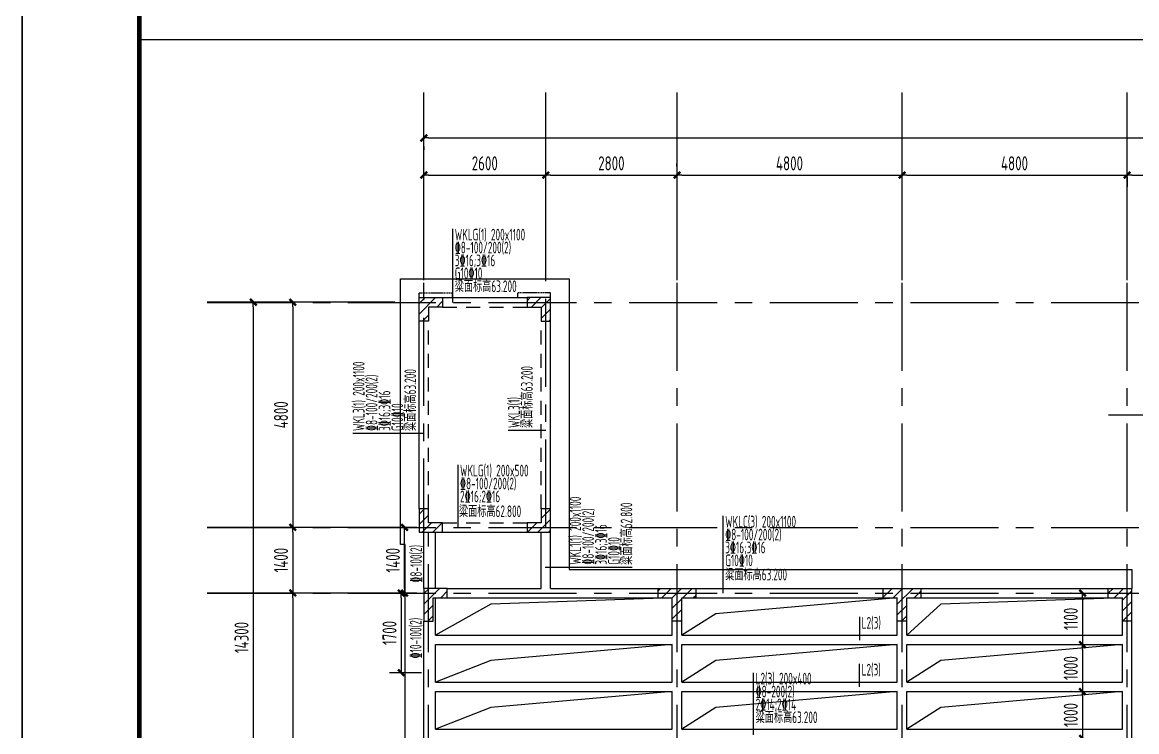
# Model space of a CAD drawing. Extents: x 580289 to 1106878, y -144605 to 78052.
# Drawn here: x 924820 to 948594, y 32931 to 48059 of the extents above; entities that cross this region are included whole.
import ezdxf

# ---------------------------------------------------------------- set-up
doc = ezdxf.new("R2010")
doc.units = 0
doc.header["$LTSCALE"] = 100
for name, pattern in [('3', [5, 3, -2]), ('CENTER', [2, 1.25, -0.25, 0.25, -0.25]), ('DASH', [0.35, 0.25, -0.1])]:
    doc.linetypes.add(name, pattern=pattern)
doc.layers.get('0').update_dxf_attribs({"linetype": 'CONTINUOUS'})
doc.layers.get('Defpoints').update_dxf_attribs({"linetype": 'CONTINUOUS'})
for name, color, linetype in [('AXIS', 3, 'CONTINUOUS'), ('COLU', 7, 'CONTINUOUS'), ('DIM', 3, 'CONTINUOUS'), ('mid', 7, 'CONTINUOUS'), ('PAXIS', 253, 'CENTER'), ('T图框', 7, 'CONTINUOUS'), ('图框', 254, 'CONTINUOUS'), ('垂直标注', 2, 'CONTINUOUS'), ('建筑隐线', 115, 'CONTINUOUS'), ('梁', 4, 'CONTINUOUS'), ('梁虚线', 134, '3'), ('水平标注', 2, 'CONTINUOUS'), ('零厚板', 7, 'CONTINUOUS')]:
    doc.layers.add(name, color=color, linetype=linetype)
doc.styles.get("Standard").update_dxf_attribs({"font": 'tssdeng.shx', "width": 0.7, "bigfont": 'tssdchn.shx'})
doc.styles.add('TSSD_Dimension', font='Tssdeng.shx', dxfattribs={"width": 0.7, "bigfont": 'tssdchn.shx'})
doc.dimstyles.new('TSSD_100_100$0', dxfattribs={"dimtxt": 300, "dimasz": 100, "dimexe": 250, "dimexo": 250, "dimgap": 100, "dimtad": 1, "dimdec": 0, "dimzin": 0, "dimdsep": 46, "dimtxsty": 'TSSD_Dimension', "dimblk": '_TSDBK', "dimblk1": '_TSDBK', "dimblk2": '_TSDBK', "dimsah": 1, "dimcen": 0, "dimclrt": 7, "dimadec": 0, "dimazin": 0, "dimtfac": 1, "dimtdec": 0, "dimtix": 1, "dimtmove": 2, "dimatfit": 3, "dimldrblk": '_TSDBK', "dimfxl": 1, "dimtolj": 1, "dimtzin": 0, "dimarcsym": 0})

# ---------------------------------------------------------------- blocks, each defined once
blk = doc.blocks.new('A$C72C84CBD')
at = {"layer": '图框', "color": 0}
for points in [[(0, 0), (0, 59400), (84100, 59400), (84100, 0)], [(0, 0), (84100, 0), (84100, 59400), (0, 59400)]]:
    blk.add_lwpolyline(points, close=True, dxfattribs=at)
at = {"layer": '图框', "color": 0, "const_width": 100}
blk.add_lwpolyline([(2500, 1000), (83100, 1000), (83100, 58400), (2500, 58400)], close=True, dxfattribs=at)
blk = doc.blocks.new('图框')
at = {"layer": 'T图框', "color": 4}
blk.add_blockref('A$C72C84CBD', (602717, 102744), dxfattribs=at)
blk = doc.blocks.new('_TSDBK')
blk.add_line((-1, 0), (0, 0))
at = {"const_width": 0.5}
blk.add_lwpolyline([(-0.7, -0.7), (0.7, 0.7)], dxfattribs=at)
blk = doc.blocks.new('*D1757')
at = {"layer": 'Defpoints', "color": 0}
for p in [(930589, 42089), (930589, 37289), (930589, 37289)]:
    blk.add_point(p, dxfattribs=at)
at = {"layer": 'DIM', "color": 0, "lineweight": -2}
for p, q in [((930339, 42089), (930339, 42089)), ((930589, 41989), (930589, 37389))]:
    blk.add_line(p, q, dxfattribs=at)
at = {"layer": 'DIM', "color": 0, "lineweight": -2, "xscale": 100, "yscale": 100, "zscale": 100}
for p, rotation in [((930589, 42089), 90), ((930589, 37289), 270)]:
    blk.add_blockref('_TSDBK', p, dxfattribs=dict(at, rotation=rotation))
at = {"layer": 'DIM', "color": 7, "insert": (930339, 39689), "char_height": 300, "attachment_point": 5, "rotation": 90, "style": 'TSSD_Dimension'}
blk.add_mtext('\\A1;4800', dxfattribs=at)
blk = doc.blocks.new('*D1758')
at = {"layer": 'Defpoints', "color": 0}
for p in [(930589, 37289), (930589, 35889), (930589, 35889)]:
    blk.add_point(p, dxfattribs=at)
at = {"layer": 'DIM', "color": 0, "lineweight": -2}
blk.add_line((930589, 37189), (930589, 35989), dxfattribs=at)
at = {"layer": 'DIM', "color": 0, "lineweight": -2, "xscale": 100, "yscale": 100, "zscale": 100}
for p, rotation in [((930589, 37289), 90), ((930589, 35889), 270)]:
    blk.add_blockref('_TSDBK', p, dxfattribs=dict(at, rotation=rotation))
at = {"layer": 'DIM', "color": 7, "insert": (930339, 36589), "char_height": 300, "attachment_point": 5, "rotation": 90, "style": 'TSSD_Dimension'}
blk.add_mtext('\\A1;1400', dxfattribs=at)
blk = doc.blocks.new('*D1759')
at = {"layer": 'Defpoints', "color": 0}
for p in [(930589, 35889), (930589, 27789), (930589, 27789)]:
    blk.add_point(p, dxfattribs=at)
at = {"layer": 'DIM', "color": 0, "lineweight": -2}
for p, q in [((930589, 35789), (930589, 27889)), ((930839, 27789), (930839, 27789))]:
    blk.add_line(p, q, dxfattribs=at)
at = {"layer": 'DIM', "color": 0, "lineweight": -2, "xscale": 100, "yscale": 100, "zscale": 100}
for p, rotation in [((930589, 35889), 90), ((930589, 27789), 270)]:
    blk.add_blockref('_TSDBK', p, dxfattribs=dict(at, rotation=rotation))
at = {"layer": 'DIM', "color": 7, "insert": (930339, 31839), "char_height": 300, "attachment_point": 5, "rotation": 90, "style": 'TSSD_Dimension'}
blk.add_mtext('\\A1;8100', dxfattribs=at)
blk = doc.blocks.new('*D1760')
at = {"layer": 'Defpoints', "color": 0}
for p in [(933387, 44737), (935987, 44801), (935987, 44737)]:
    blk.add_point(p, dxfattribs=at)
at = {"layer": 'DIM', "color": 0, "lineweight": -2}
for p, q in [((933387, 44987), (933387, 45051)), ((935987, 44987), (935987, 45051)), ((933487, 44801), (935887, 44801))]:
    blk.add_line(p, q, dxfattribs=at)
at = {"layer": 'DIM', "color": 0, "lineweight": -2, "xscale": 100, "yscale": 100, "zscale": 100, "rotation": 180}
blk.add_blockref('_TSDBK', (933387, 44801), dxfattribs=at)
at = {"layer": 'DIM', "color": 0, "lineweight": -2, "xscale": 100, "yscale": 100, "zscale": 100}
blk.add_blockref('_TSDBK', (935987, 44801), dxfattribs=at)
at = {"layer": 'DIM', "color": 7, "insert": (934687, 45051), "char_height": 300, "attachment_point": 5, "style": 'TSSD_Dimension'}
blk.add_mtext('\\A1;2600', dxfattribs=at)
blk = doc.blocks.new('*D1761')
at = {"layer": 'Defpoints', "color": 0}
for p in [(935987, 44737), (938787, 44801), (938787, 44737)]:
    blk.add_point(p, dxfattribs=at)
at = {"layer": 'DIM', "color": 0, "lineweight": -2}
for p, q in [((935987, 44987), (935987, 45051)), ((938787, 44987), (938787, 45051)), ((936087, 44801), (938687, 44801))]:
    blk.add_line(p, q, dxfattribs=at)
at = {"layer": 'DIM', "color": 0, "lineweight": -2, "xscale": 100, "yscale": 100, "zscale": 100, "rotation": 180}
blk.add_blockref('_TSDBK', (935987, 44801), dxfattribs=at)
at = {"layer": 'DIM', "color": 0, "lineweight": -2, "xscale": 100, "yscale": 100, "zscale": 100}
blk.add_blockref('_TSDBK', (938787, 44801), dxfattribs=at)
at = {"layer": 'DIM', "color": 7, "insert": (937387, 45051), "char_height": 300, "attachment_point": 5, "style": 'TSSD_Dimension'}
blk.add_mtext('\\A1;2800', dxfattribs=at)
blk = doc.blocks.new('*D1762')
at = {"layer": 'Defpoints', "color": 0}
for p in [(938787, 44737), (943587, 44801), (943587, 44737)]:
    blk.add_point(p, dxfattribs=at)
at = {"layer": 'DIM', "color": 0, "lineweight": -2}
for p, q in [((938787, 44987), (938787, 45051)), ((943587, 44987), (943587, 45051)), ((938887, 44801), (943487, 44801))]:
    blk.add_line(p, q, dxfattribs=at)
at = {"layer": 'DIM', "color": 0, "lineweight": -2, "xscale": 100, "yscale": 100, "zscale": 100, "rotation": 180}
blk.add_blockref('_TSDBK', (938787, 44801), dxfattribs=at)
at = {"layer": 'DIM', "color": 0, "lineweight": -2, "xscale": 100, "yscale": 100, "zscale": 100}
blk.add_blockref('_TSDBK', (943587, 44801), dxfattribs=at)
at = {"layer": 'DIM', "color": 7, "insert": (941187, 45051), "char_height": 300, "attachment_point": 5, "style": 'TSSD_Dimension'}
blk.add_mtext('\\A1;4800', dxfattribs=at)
blk = doc.blocks.new('*D1763')
at = {"layer": 'Defpoints', "color": 0}
for p in [(948387, 45014), (943587, 44737), (948387, 44801)]:
    blk.add_point(p, dxfattribs=at)
at = {"layer": 'DIM', "color": 0, "lineweight": -2}
for p, q in [((943587, 44987), (943587, 45051)), ((943687, 44801), (948287, 44801)), ((948387, 44764), (948387, 44551))]:
    blk.add_line(p, q, dxfattribs=at)
at = {"layer": 'DIM', "color": 0, "lineweight": -2, "xscale": 100, "yscale": 100, "zscale": 100, "rotation": 180}
blk.add_blockref('_TSDBK', (943587, 44801), dxfattribs=at)
at = {"layer": 'DIM', "color": 0, "lineweight": -2, "xscale": 100, "yscale": 100, "zscale": 100}
blk.add_blockref('_TSDBK', (948387, 44801), dxfattribs=at)
at = {"layer": 'DIM', "color": 7, "insert": (945987, 45051), "char_height": 300, "attachment_point": 5, "style": 'TSSD_Dimension'}
blk.add_mtext('\\A1;4800', dxfattribs=at)
blk = doc.blocks.new('*D1764')
at = {"layer": 'Defpoints', "color": 0}
for p in [(948387, 44801), (949637, 44801), (949637, 44801)]:
    blk.add_point(p, dxfattribs=at)
at = {"layer": 'DIM', "color": 0, "lineweight": -2}
for p, q in [((949637, 45051), (949637, 45051)), ((948487, 44801), (949537, 44801))]:
    blk.add_line(p, q, dxfattribs=at)
at = {"layer": 'DIM', "color": 0, "lineweight": -2, "xscale": 100, "yscale": 100, "zscale": 100, "rotation": 180}
blk.add_blockref('_TSDBK', (948387, 44801), dxfattribs=at)
at = {"layer": 'DIM', "color": 0, "lineweight": -2, "xscale": 100, "yscale": 100, "zscale": 100}
blk.add_blockref('_TSDBK', (949637, 44801), dxfattribs=at)
at = {"layer": 'DIM', "color": 7, "insert": (949012, 45051), "char_height": 300, "attachment_point": 5, "style": 'TSSD_Dimension'}
blk.add_mtext('\\A1;1250', dxfattribs=at)
blk = doc.blocks.new('*D1784')
at = {"layer": 'Defpoints', "color": 0}
for p in [(929564, 42089), (929564, 27789), (929748, 27789)]:
    blk.add_point(p, dxfattribs=at)
at = {"layer": 'DIM', "color": 0, "lineweight": -2}
for p, q in [((929814, 42089), (929998, 42089)), ((929748, 41989), (929748, 27889)), ((929814, 27789), (929998, 27789))]:
    blk.add_line(p, q, dxfattribs=at)
at = {"layer": 'DIM', "color": 0, "lineweight": -2, "xscale": 100, "yscale": 100, "zscale": 100}
for p, rotation in [((929748, 42089), 90), ((929748, 27789), 270)]:
    blk.add_blockref('_TSDBK', p, dxfattribs=dict(at, rotation=rotation))
at = {"layer": 'DIM', "color": 7, "insert": (929498, 34939), "char_height": 300, "attachment_point": 5, "rotation": 90, "style": 'TSSD_Dimension'}
blk.add_mtext('\\A1;14300', dxfattribs=at)
blk = doc.blocks.new('*D1785')
at = {"layer": 'Defpoints', "color": 0}
for p in [(933387, 45660), (972987, 45660), (972987, 45592)]:
    blk.add_point(p, dxfattribs=at)
at = {"layer": 'DIM', "color": 0, "lineweight": -2}
for p, q in [((933387, 45410), (933387, 45342)), ((933487, 45592), (972887, 45592)), ((972987, 45410), (972987, 45342))]:
    blk.add_line(p, q, dxfattribs=at)
at = {"layer": 'DIM', "color": 0, "lineweight": -2, "xscale": 100, "yscale": 100, "zscale": 100, "rotation": 180}
blk.add_blockref('_TSDBK', (933387, 45592), dxfattribs=at)
at = {"layer": 'DIM', "color": 0, "lineweight": -2, "xscale": 100, "yscale": 100, "zscale": 100}
blk.add_blockref('_TSDBK', (972987, 45592), dxfattribs=at)
at = {"layer": 'DIM', "color": 7, "insert": (953187, 45842), "char_height": 300, "attachment_point": 5, "style": 'TSSD_Dimension'}
blk.add_mtext('\\A1;39600', dxfattribs=at)
blk = doc.blocks.new('*D1794')
at = {"layer": 'Defpoints', "color": 0}
for p in [(933387, 35887), (932904, 34187), (933587, 34187)]:
    blk.add_point(p, dxfattribs=at)
at = {"layer": 'DIM', "color": 0, "lineweight": -2}
for p, q in [((933137, 35887), (932654, 35887)), ((932904, 35787), (932904, 34287)), ((933337, 34187), (932654, 34187))]:
    blk.add_line(p, q, dxfattribs=at)
at = {"layer": 'DIM', "color": 0, "lineweight": -2, "xscale": 100, "yscale": 100, "zscale": 100}
for p, rotation in [((932904, 35887), 90), ((932904, 34187), 270)]:
    blk.add_blockref('_TSDBK', p, dxfattribs=dict(at, rotation=rotation))
at = {"layer": 'DIM', "color": 7, "insert": (932654, 35037), "char_height": 300, "attachment_point": 5, "rotation": 90, "style": 'TSSD_Dimension'}
blk.add_mtext('\\A1;1700', dxfattribs=at)
blk = doc.blocks.new('*D1797')
at = {"layer": 'Defpoints', "color": 0}
for p in [(947443, 35887), (947437, 34787), (947443, 34787)]:
    blk.add_point(p, dxfattribs=at)
at = {"layer": 'DIM', "color": 0, "lineweight": -2}
for p, q in [((947193, 35887), (947187, 35887)), ((947437, 35787), (947437, 34887)), ((947193, 34787), (947187, 34787))]:
    blk.add_line(p, q, dxfattribs=at)
at = {"layer": 'DIM', "color": 0, "lineweight": -2, "xscale": 100, "yscale": 100, "zscale": 100}
for p, rotation in [((947437, 35887), 90), ((947437, 34787), 270)]:
    blk.add_blockref('_TSDBK', p, dxfattribs=dict(at, rotation=rotation))
at = {"layer": 'DIM', "color": 7, "insert": (947187, 35337), "char_height": 300, "attachment_point": 5, "rotation": 90, "style": 'TSSD_Dimension'}
blk.add_mtext('\\A1;1100', dxfattribs=at)
blk = doc.blocks.new('*D1798')
at = {"layer": 'Defpoints', "color": 0}
for p in [(947443, 34787), (947437, 33787), (947443, 33787)]:
    blk.add_point(p, dxfattribs=at)
at = {"layer": 'DIM', "color": 0, "lineweight": -2}
for p, q in [((947193, 34787), (947187, 34787)), ((947437, 34687), (947437, 33887)), ((947193, 33787), (947187, 33787))]:
    blk.add_line(p, q, dxfattribs=at)
at = {"layer": 'DIM', "color": 0, "lineweight": -2, "xscale": 100, "yscale": 100, "zscale": 100}
for p, rotation in [((947437, 34787), 90), ((947437, 33787), 270)]:
    blk.add_blockref('_TSDBK', p, dxfattribs=dict(at, rotation=rotation))
at = {"layer": 'DIM', "color": 7, "insert": (947187, 34287), "char_height": 300, "attachment_point": 5, "rotation": 90, "style": 'TSSD_Dimension'}
blk.add_mtext('\\A1;1000', dxfattribs=at)
blk = doc.blocks.new('*D1799')
at = {"layer": 'Defpoints', "color": 0}
for p in [(947443, 33787), (947437, 32787), (947443, 32787)]:
    blk.add_point(p, dxfattribs=at)
at = {"layer": 'DIM', "color": 0, "lineweight": -2}
for p, q in [((947193, 33787), (947187, 33787)), ((947437, 33687), (947437, 32887)), ((947193, 32787), (947187, 32787))]:
    blk.add_line(p, q, dxfattribs=at)
at = {"layer": 'DIM', "color": 0, "lineweight": -2, "xscale": 100, "yscale": 100, "zscale": 100}
for p, rotation in [((947437, 33787), 90), ((947437, 32787), 270)]:
    blk.add_blockref('_TSDBK', p, dxfattribs=dict(at, rotation=rotation))
at = {"layer": 'DIM', "color": 7, "insert": (947187, 33287), "char_height": 300, "attachment_point": 5, "rotation": 90, "style": 'TSSD_Dimension'}
blk.add_mtext('\\A1;1000', dxfattribs=at)
blk = doc.blocks.new('*D1815')
at = {"layer": 'Defpoints', "color": 0}
for p in [(932976, 37287), (933487, 37287), (933487, 35887)]:
    blk.add_point(p, dxfattribs=at)
at = {"layer": 'DIM', "color": 0, "lineweight": -2}
for p, q in [((933237, 37287), (932726, 37287)), ((932976, 35987), (932976, 37187)), ((933237, 35887), (932726, 35887))]:
    blk.add_line(p, q, dxfattribs=at)
at = {"layer": 'DIM', "color": 0, "lineweight": -2, "xscale": 100, "yscale": 100, "zscale": 100}
for p, rotation in [((932976, 37287), 90), ((932976, 35887), 270)]:
    blk.add_blockref('_TSDBK', p, dxfattribs=dict(at, rotation=rotation))
at = {"layer": 'DIM', "color": 7, "insert": (932726, 36587), "char_height": 300, "attachment_point": 5, "rotation": 90, "style": 'TSSD_Dimension'}
blk.add_mtext('\\A1;1400', dxfattribs=at)

msp = doc.modelspace()

# ---------------------------------------------------------------- hatches: boundary and pattern name
at = {"layer": 'COLU'}
h = msp.add_hatch(dxfattribs=at)
h.set_pattern_fill('ANSI31', color=256, scale=50, style=0)
h.set_pattern_definition([(45, (824765.89, -9209.69), (-112.2532, 112.2532), [])])
h.paths.add_polyline_path([(933287.2, 41687.2), (933287.2, 42187.2), (933787.2, 42187.2), (933787.2, 41987.2), (933487.2, 41987.2), (933487.2, 41687.2)])
h.paths.add_polyline_path([(933787.2, 27687.2), (933787.2, 28387.2), (933387.2, 28387.2), (933387.2, 27687.2)])
h.paths.add_polyline_path([(973087.2, 41687.2), (973087.2, 42187.2), (972587.2, 42187.2), (972587.2, 41987.2), (972887.2, 41987.2), (972887.2, 41687.2)])
h.paths.add_polyline_path([(973087.2, 37187.2), (973087.2, 37687.2), (972887.2, 37687.2), (972887.2, 37387.2), (972587.2, 37387.2), (972587.2, 37187.2)])
h.paths.add_polyline_path([(972987.2, 35287.2), (972987.2, 35987.2), (972487.2, 35987.2), (972487.2, 35787.2), (972787.2, 35787.2), (972787.2, 35287.2)])
h.paths.add_polyline_path([(972587.2, 28387.2), (972587.2, 27687.2), (972987.2, 27687.2), (972987.2, 28387.2)])
h.paths.add_polyline_path([(970487.2, 41687.2), (970487.2, 41987.2), (970787.2, 41987.2), (970787.2, 42187.2), (970287.2, 42187.2), (970287.2, 41687.2)])
h.paths.add_polyline_path([(970787.2, 37187.2), (970787.2, 37387.2), (970487.2, 37387.2), (970487.2, 37687.2), (970287.2, 37687.2), (970287.2, 37187.2)])
h.paths.add_polyline_path([(953587.2, 27687.2), (953587.2, 27887.2), (953287.2, 27887.2), (953287.2, 28187.2), (953087.2, 28187.2), (953087.2, 27887.2), (952787.2, 27887.2), (952787.2, 27687.2)])
h.paths.add_polyline_path([(936087.2, 41687.2), (936087.2, 42187.2), (935587.2, 42187.2), (935587.2, 41987.2), (935887.2, 41987.2), (935887.2, 41687.2)])
h.paths.add_polyline_path([(936087.2, 37187.2), (936087.2, 37687.2), (935887.2, 37687.2), (935887.2, 37387.2), (935587.2, 37387.2), (935587.2, 37187.2)])
h.paths.add_polyline_path([(933787.2, 37187.2), (933787.2, 37387.2), (933487.2, 37387.2), (933487.2, 37687.2), (933287.2, 37687.2), (933287.2, 37187.2)])
h.paths.add_polyline_path([(933587.2, 35287.2), (933587.2, 35787.2), (933887.2, 35787.2), (933887.2, 35987.2), (933387.2, 35987.2), (933387.2, 35287.2)])
h.paths.add_polyline_path([(967687.2, 35287.2), (967487.2, 35287.2), (967487.2, 35787.2), (967187.2, 35787.2), (967187.2, 35987.2), (967687.2, 35987.2), (967987.2, 35987.2), (967987.2, 35787.2), (967687.2, 35787.2)])
h.paths.add_polyline_path([(962887.2, 35287.2), (962687.2, 35287.2), (962687.2, 35787.2), (962387.2, 35787.2), (962387.2, 35987.2), (962887.2, 35987.2), (963187.2, 35987.2), (963187.2, 35787.2), (962887.2, 35787.2)])
h.paths.add_polyline_path([(943687.2, 35287.2), (943487.2, 35287.2), (943487.2, 35787.2), (943187.2, 35787.2), (943187.2, 35987.2), (943687.2, 35987.2), (943987.2, 35987.2), (943987.2, 35787.2), (943687.2, 35787.2)])
h.paths.add_polyline_path([(967187.2, 27687.2), (967187.2, 27887.2), (967487.2, 27887.2), (967487.2, 28387.2), (967687.2, 28387.2), (967687.2, 27887.2), (967987.2, 27887.2), (967987.2, 27687.2), (967487.2, 27687.2)])
h.paths.add_polyline_path([(962387.2, 27687.2), (962387.2, 27887.2), (962687.2, 27887.2), (962687.2, 28387.2), (962887.2, 28387.2), (962887.2, 27887.2), (963187.2, 27887.2), (963187.2, 27687.2), (962687.2, 27687.2)])
h.paths.add_polyline_path([(957587.2, 27687.2), (957587.2, 27887.2), (957887.2, 27887.2), (957887.2, 28387.2), (958087.2, 28387.2), (958087.2, 27887.2), (958387.2, 27887.2), (958387.2, 27687.2), (957887.2, 27687.2)])
h.paths.add_polyline_path([(947987.2, 27687.2), (947987.2, 27887.2), (948287.2, 27887.2), (948287.2, 28387.2), (948487.2, 28387.2), (948487.2, 27887.2), (948787.2, 27887.2), (948787.2, 27687.2), (948287.2, 27687.2)])
h.paths.add_polyline_path([(943187.2, 27687.2), (943187.2, 27887.2), (943487.2, 27887.2), (943487.2, 28387.2), (943687.2, 28387.2), (943687.2, 27887.2), (943987.2, 27887.2), (943987.2, 27687.2), (943487.2, 27687.2)])
h.paths.add_polyline_path([(956637.2, 39587.2), (956637.2, 37387.2), (956237.2, 37387.2), (956237.2, 37187.2), (956837.2, 37187.2), (956837.2, 37687.2), (956837.2, 39787.2), (956237.2, 39787.2), (956237.2, 39587.2)])
h.paths.add_polyline_path([(949737.2, 37687.2), (949737.2, 39287.2), (949737.2, 39587.2), (950137.2, 39587.2), (950137.2, 39787.2), (949537.2, 39787.2), (949537.2, 37687.2), (949537.2, 37187.2), (950137.2, 37187.2), (950137.2, 37387.2), (949737.2, 37387.2)])
h.paths.add_polyline_path([(938387.2, 27687.2), (938387.2, 27887.2), (938687.2, 27887.2), (938687.2, 28387.2), (938887.2, 28387.2), (938887.2, 27887.2), (939187.2, 27887.2), (939187.2, 27687.2), (938687.2, 27687.2)])
h.paths.add_polyline_path([(958087.2, 35287.2), (957887.2, 35287.2), (957887.2, 35987.2), (958387.2, 35987.2), (958387.2, 35787.2), (958087.2, 35787.2)])
h.paths.add_polyline_path([(938887.2, 35287.2), (938687.2, 35287.2), (938687.2, 35787.2), (938387.2, 35787.2), (938387.2, 35987.2), (938887.2, 35987.2), (939187.2, 35987.2), (939187.2, 35787.2), (938887.2, 35787.2)])
h.paths.add_polyline_path([(948487.2, 35287.2), (948287.2, 35287.2), (948287.2, 35787.2), (947987.2, 35787.2), (947987.2, 35987.2), (948487.2, 35987.2)])
edge = h.paths.add_edge_path(flags=17)
edge.add_line((956637.2, 37687.2), (956637.2, 37387.2))

# ---------------------------------------------------------------- linework, layer by layer
at = {"layer": 'AXIS'}
for p, q in [((933387.2, 42560.1), (933387.2, 46560.1)), ((935987.2, 42560.1), (935987.2, 46560.1)), ((938787.2, 42560.1), (938787.2, 46560.1)), ((943587.2, 42560.1), (943587.2, 46560.1)), ((948387.2, 42560.1), (948387.2, 46560.1)), ((932767.2, 42088.5), (928767.2, 42088.5)), ((932767.2, 37288.5), (928767.2, 37288.5)), ((932767.2, 35888.5), (928767.2, 35888.5))]:
    msp.add_line(p, q, dxfattribs=at)
at = {"layer": 'COLU'}
for points in [[(933287.2, 41687.2), (933287.2, 42187.2), (933787.2, 42187.2), (933787.2, 41987.2), (933487.2, 41987.2), (933487.2, 41687.2)], [(936087.2, 41687.2), (936087.2, 42187.2), (935587.2, 42187.2), (935587.2, 41987.2), (935887.2, 41987.2), (935887.2, 41687.2)], [(933787.2, 37187.2), (933787.2, 37387.2), (933487.2, 37387.2), (933487.2, 37687.2), (933287.2, 37687.2), (933287.2, 37187.2)], [(936087.2, 37187.2), (936087.2, 37687.2), (935887.2, 37687.2), (935887.2, 37387.2), (935587.2, 37387.2), (935587.2, 37187.2)], [(933587.2, 35287.2), (933587.2, 35787.2), (933887.2, 35787.2), (933887.2, 35987.2), (933387.2, 35987.2), (933387.2, 35287.2)]]:
    msp.add_lwpolyline(points, close=True, dxfattribs=at)
for points in [[(938387.2, 35987.2), (938887.2, 35987.2)], [(938387.2, 35787.2), (938387.2, 35987.2)], [(938887.2, 35987.2), (939187.2, 35987.2)], [(939187.2, 35987.2), (939187.2, 35787.2)], [(943187.2, 35987.2), (943687.2, 35987.2)], [(943187.2, 35787.2), (943187.2, 35987.2)], [(943687.2, 35987.2), (943987.2, 35987.2)], [(943987.2, 35987.2), (943987.2, 35787.2)], [(947987.2, 35987.2), (948487.2, 35987.2)], [(947987.2, 35787.2), (947987.2, 35987.2)], [(948487.2, 35287.2), (948487.2, 35987.2)], [(938387.2, 35787.2), (938687.2, 35787.2)], [(938687.2, 35287.2), (938687.2, 35787.2)], [(938887.2, 35787.2), (939187.2, 35787.2)], [(938887.2, 35287.2), (938887.2, 35787.2)], [(943187.2, 35787.2), (943487.2, 35787.2)], [(943487.2, 35287.2), (943487.2, 35787.2)], [(943687.2, 35787.2), (943987.2, 35787.2)], [(943687.2, 35287.2), (943687.2, 35787.2)], [(947987.2, 35787.2), (948287.2, 35787.2)], [(948287.2, 35287.2), (948287.2, 35787.2)], [(938887.2, 35287.2), (938687.2, 35287.2)], [(943687.2, 35287.2), (943487.2, 35287.2)], [(948487.2, 35287.2), (948287.2, 35287.2)]]:
    msp.add_lwpolyline(points, dxfattribs=at)
at = {"layer": 'mid'}
msp.add_line((927361.6, 47691.5), (1000961.6, 47691.5), dxfattribs=at)
at = {"layer": 'PAXIS', "linetype": 'CENTER', "ltscale": 15}
for p, q in [((933387.2, 36880.3), (933387.2, 44281.7)), ((935987.2, 37287.2), (935987.2, 44281.7)), ((938787.2, 25629.2), (938787.2, 44281.7)), ((943587.2, 25629.2), (943587.2, 44283)), ((948387.2, 25629.2), (948387.2, 44283)), ((928767.2, 42087.2), (978584.8, 42087.2)), ((947991.4, 39687.2), (958383, 39687.2)), ((928767.2, 37287.4), (978584.8, 37286.1)), ((933487.2, 25629.2), (933487.2, 37188.5)), ((928767.2, 35887.2), (978584.8, 35887.2))]:
    msp.add_line(p, q, dxfattribs=at)
at = {"layer": '垂直标注'}
for p, q in [((931871.6, 39293.9), (933387.2, 39293.9)), ((935184.8, 39358.5), (935987.2, 39358.5)), ((935978, 36442.2), (937827.9, 36442.2))]:
    msp.add_line(p, q, dxfattribs=at)
at = {"layer": '建筑隐线', "color": 6}
msp.add_line((948487.2, 36387.2), (948487.2, 35987.2), dxfattribs=at)
for points in [[(932987.2, 31187.2), (932987.2, 36922.6), (932887.2, 36922.6), (932887.2, 42587.2), (936487.2, 42587.2), (936487.2, 36387.2)], [(932987.2, 31187.2), (932987.2, 36922.6), (932887.2, 36922.6), (932887.2, 42587.2), (936487.2, 42587.2), (936487.2, 36387.2), (948487.2, 36387.2)]]:
    msp.add_lwpolyline(points, dxfattribs=at)
at = {"layer": '建筑隐线', "linetype": 'DASH'}
for points in [[(933287.2, 42187.2), (933287.2, 42287.2), (933987.2, 42287.2), (933987.2, 42187.2)], [(936087.2, 42187.2), (936087.2, 42287.2), (935387.2, 42287.2), (935387.2, 42187.2)]]:
    msp.add_lwpolyline(points, dxfattribs=at)
at = {"layer": '梁'}
for p, q in [((933787.2, 42187.2), (935587.2, 42187.2)), ((933287.2, 37687.2), (933287.2, 41687.2)), ((936087.2, 37687.2), (936087.2, 41687.2)), ((933387.2, 35987.2), (933387.2, 37187.2)), ((933637.1, 35987.2), (933637.1, 37187.2)), ((933787.2, 37187.2), (935587.2, 37187.2)), ((935887.2, 35987.2), (935887.2, 37187.2)), ((936087.2, 35987.2), (936087.2, 37187.2)), ((933887.2, 35987.2), (935887.2, 35987.2)), ((936087.2, 35987.2), (938387.2, 35987.2)), ((939187.2, 35987.2), (943187.2, 35987.2)), ((943987.2, 35987.2), (947987.2, 35987.2)), ((933637.1, 34987.2), (933637.1, 35787.2)), ((933887.2, 35787.2), (938387.2, 35787.2)), ((939187.2, 35787.2), (943187.2, 35787.2)), ((943987.2, 35787.2), (947987.2, 35787.2)), ((933387.2, 28387.2), (933387.2, 35287.2)), ((938687.2, 34987.2), (938687.2, 35287.2)), ((938887.2, 34987.2), (938887.2, 35287.2)), ((943487.2, 34987.2), (943487.2, 35287.2)), ((943687.2, 34987.2), (943687.2, 35287.2)), ((948287.2, 34987.2), (948287.2, 35287.2)), ((948487.2, 28387.2), (948487.2, 35287.2)), ((933637.1, 34987.2), (938687.2, 34987.2)), ((938887.2, 34987.2), (943487.2, 34987.2)), ((943687.2, 34987.2), (948287.2, 34987.2)), ((933637.1, 34787.2), (938687.2, 34787.2)), ((933637.1, 33987.2), (933637.1, 34787.2)), ((938687.2, 33987.2), (938687.2, 34787.2)), ((938887.2, 34787.2), (943487.2, 34787.2)), ((938887.2, 33987.2), (938887.2, 34787.2)), ((943487.2, 33987.2), (943487.2, 34787.2)), ((943687.2, 34787.2), (948287.2, 34787.2)), ((943687.2, 33987.2), (943687.2, 34787.2)), ((948287.2, 33987.2), (948287.2, 34787.2)), ((933637.1, 33987.2), (938687.2, 33987.2)), ((933637.1, 33787.2), (938687.2, 33787.2)), ((933637.1, 32987.2), (933637.1, 33787.2)), ((938687.2, 32987.2), (938687.2, 33787.2)), ((938887.2, 33987.2), (943487.2, 33987.2)), ((938887.2, 33787.2), (943487.2, 33787.2)), ((938887.2, 32987.2), (938887.2, 33787.2)), ((943487.2, 32987.2), (943487.2, 33787.2)), ((943687.2, 33987.2), (948287.2, 33987.2)), ((943687.2, 33787.2), (948287.2, 33787.2)), ((943687.2, 32987.2), (943687.2, 33787.2)), ((948287.2, 32987.2), (948287.2, 33787.2)), ((933637.1, 32987.2), (938687.2, 32987.2)), ((938887.2, 32987.2), (943487.2, 32987.2)), ((943687.2, 32987.2), (948287.2, 32987.2))]:
    msp.add_line(p, q, dxfattribs=at)
at = {"layer": '梁虚线'}
for p, q in [((933787.2, 41987.2), (935587.2, 41987.2)), ((933487.2, 37687.2), (933487.2, 41687.2)), ((935887.2, 37687.2), (935887.2, 41687.2)), ((933787.2, 37387.2), (935587.2, 37387.2))]:
    msp.add_line(p, q, dxfattribs=at)
at = {"layer": '水平标注'}
for p, q in [((933996.5, 43656), (933996.5, 42087.2)), ((934108.4, 38623.9), (934108.4, 37287.3)), ((939764.8, 37535), (939764.8, 35887.2)), ((942678.1, 35377.6), (942678.1, 34884.1)), ((942675.9, 34379.3), (942675.9, 33885.7)), ((940414.4, 34188.1), (940414.4, 32864.7))]:
    msp.add_line(p, q, dxfattribs=at)
at = {"layer": '零厚板'}
for points in [[(938687.2, 35787.2), (934817.1, 35647.9), (933637.1, 34987.2)], [(943487.2, 35787.2), (939617.1, 35447.9), (938887.2, 34987.2)], [(948287.2, 35787.2), (944417.1, 35647.9), (943687.2, 34987.2)], [(938687.2, 34787.2), (934817.1, 34447.9), (933637.1, 33987.2)], [(943487.2, 34787.2), (939617.1, 34447.9), (938887.2, 33987.2)], [(948287.2, 34787.2), (944417.1, 34447.9), (943687.2, 33987.2)], [(938687.2, 33787.2), (934817.1, 33447.9), (933637.1, 32987.2)], [(943487.2, 33787.2), (939617.1, 33447.9), (938887.2, 32987.2)], [(948287.2, 33787.2), (944417.1, 33447.9), (943687.2, 32987.2)]]:
    msp.add_lwpolyline(points, dxfattribs=at)

# ---------------------------------------------------------------- block references
at = {"layer": 'T图框'}
msp.add_blockref('图框', (322103.4, -84196.5), dxfattribs=at)

# ---------------------------------------------------------------- texts
at = {"layer": '垂直标注', "width": 0.6}
for s, p in [('WKL3(1) 200x1100', (932121.6, 39343.9)), ('\x848-100/200(2)', (932396.6, 39343.9)), ('粱面标高63.200', (933221.6, 39343.9)), ('粱面标高63.200', (935709.8, 39408.5)), ('3%%13216;3%%13216', (932671.6, 39343.9)), ('WKL3(1)', (935434.8, 39408.5)), ('G10%%13210', (932946.6, 39343.9)), ('WKL1(1) 200x1100', (936740.2, 36492.2)), ('\x848-100/200(2)', (937015.2, 36492.2)), ('粱面标高62.800', (937833, 36489.6)), ('3%%13216;3%%13216', (937290.2, 36492.2)), ('%%1328-100(2)', (933345.8, 36109.2)), ('G10%%13210', (937565.2, 36492.2)), ('\x8410-100(2)', (933337.9, 34492.5))]:
    msp.add_text(s, height=250, rotation=90, dxfattribs=at).set_placement(p)
at = {"layer": '水平标注', "width": 0.6}
for s, p in [('WKLG(1) 200x1100', (934046.5, 43406)), ('\x848-100/200(2)', (934046.5, 43131)), ('3%%13216;3%%13216', (934046.5, 42856)), ('G10%%13210', (934046.5, 42581)), ('粱面标高63.200', (934046.5, 42306)), ('WKLG(1) 200x500', (934158.4, 38373.9)), ('\x848-100/200(2)', (934158.4, 38098.9)), ('2\x8416;2\x8416', (934158.4, 37823.9)), ('粱面标高62.800', (934136.3, 37506.1)), ('WKLC(3) 200x1100', (939814.8, 37285)), ('\x848-100/200(2)', (939814.8, 37010)), ('3%%13216;3%%13216', (939814.8, 36735)), ('G10%%13210', (939814.8, 36460)), ('粱面标高63.200', (939814.8, 36156.8)), ('L2(3)', (942728.1, 35127.6)), ('L2(3)', (942725.9, 34129.3)), ('L2(3) 200x400', (940464.4, 33938.1)), ('\x848-200(2)', (940464.4, 33663.1)), ('2\x8414;2\x8414', (940464.4, 33388.1)), ('粱面标高63.200', (940464.4, 33113.1))]:
    msp.add_text(s, height=250, dxfattribs=at).set_placement(p)

# ---------------------------------------------------------------- dimensions: what is measured, and where the dimension line sits
at = {"layer": 'DIM'}
for base, p1, p2, picture, middle in [((972987.2, 45591.6), (933387.2, 45659.8), (972987.2, 45659.8), '*D1785', (953187.2, 45841.6)), ((935987.2, 44800.7), (933387.2, 44737), (935987.2, 44737), '*D1760', (934687.2, 45050.7)), ((938787.2, 44800.7), (935987.2, 44737), (938787.2, 44737), '*D1761', (937387.2, 45050.7)), ((943587.2, 44800.7), (938787.2, 44737), (943587.2, 44737), '*D1762', (941187.2, 45050.7)), ((948387.2, 44800.7), (943587.2, 44737), (948387.2, 45014.4), '*D1763', (945987.2, 45050.7)), ((949637.2, 44800.7), (948387.2, 44800.7), (949637.2, 44800.7), '*D1764', (949012.2, 45050.7))]:
    dim = msp.add_linear_dim(base=base, p1=p1, p2=p2, dimstyle='TSSD_100_100$0', dxfattribs=at)
    dim.commit()
    dim.dimension.update_dxf_attribs({"geometry": picture, "text_midpoint": middle})
for base, p1, p2, picture, middle in [((929748.1, 27788.5), (929564, 42088.5), (929564, 27788.5), '*D1784', (929498.1, 34938.5)), ((930589.2, 37288.5), (930589.2, 42088.5), (930589.2, 37288.5), '*D1757', (930339.2, 39688.5)), ((930589.2, 35888.5), (930589.2, 37288.5), (930589.2, 35888.5), '*D1758', (930339.2, 36588.5)), ((932975.7, 37287.3), (933487.2, 35887.2), (933487.2, 37287.3), '*D1815', (932725.7, 36587.2)), ((930589.2, 27788.5), (930589.2, 35888.5), (930589.2, 27788.5), '*D1759', (930339.2, 31838.5)), ((932904.5, 34187.2), (933387.2, 35887.2), (933587.2, 34187.2), '*D1794', (932654.5, 35037.2)), ((947436.5, 34787.2), (947442.9, 35887.2), (947442.9, 34787.2), '*D1797', (947186.5, 35337.2)), ((947436.5, 33787.2), (947442.9, 34787.2), (947442.9, 33787.2), '*D1798', (947186.5, 34287.2)), ((947436.5, 32787.2), (947442.9, 33787.2), (947442.9, 32787.2), '*D1799', (947186.5, 33287.2))]:
    dim = msp.add_linear_dim(base=base, p1=p1, p2=p2, angle=90, dimstyle='TSSD_100_100$0', dxfattribs=at)
    dim.commit()
    dim.dimension.update_dxf_attribs({"geometry": picture, "text_midpoint": middle})

doc.saveas('drawing.dxf')
